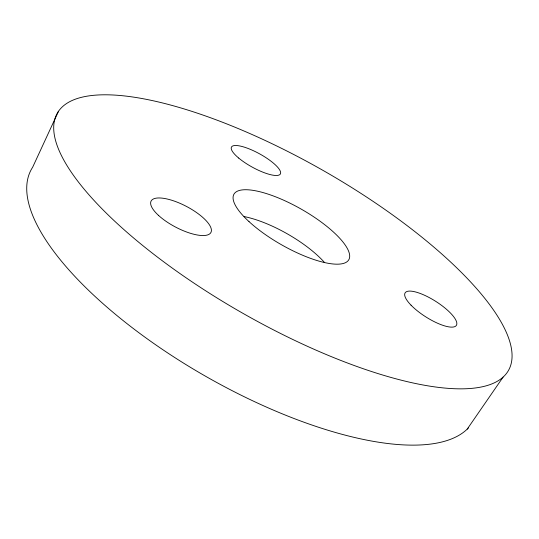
<?xml version="1.0" encoding="UTF-8"?>
<svg xmlns="http://www.w3.org/2000/svg" width="539" height="539" viewBox="0 0 539 539"><rect width="100%" height="100%" fill="white"/><g stroke="black" fill="none" stroke-linecap="round" stroke-linejoin="round"><path stroke-width="0.81" d="M58.508 111.29L32.65 167.245A254.381 93.766 29.7 0 0 193.777 369.35A254.381 93.766 29.7 0 0 468.445 427.878M467.219 429.125L503.082 377.111A259.677 81.915 29.7 0 0 227.829 124.334A259.677 81.915 29.7 0 0 117.751 224.022A259.677 81.915 29.7 0 0 503.082 377.111M244.086 216.55A65.475 21.89 29.7 0 1 324.182 262.122M411.028 305.162A30.339 9.21 32.4 0 0 455.381 326.331A30.339 9.21 32.4 0 0 425.817 295.85A30.339 9.21 32.4 0 0 411.028 305.162M158.459 215.344A33.762 11.669 27.7 0 0 209.927 233.69A33.762 11.669 27.7 0 0 174.697 201.236A33.762 11.669 27.7 0 0 158.459 215.344M238.71 158.068A27.907 7.593 28.8 0 0 279.923 174.501A27.907 7.593 28.8 0 0 249.186 148.892A27.907 7.593 28.8 0 0 238.71 158.068M249.025 221.617A66.122 20.367 29.7 0 0 347.271 261.53A66.122 20.367 29.7 0 0 277.821 197.705A66.122 20.367 29.7 0 0 249.025 221.617"/></g></svg>
